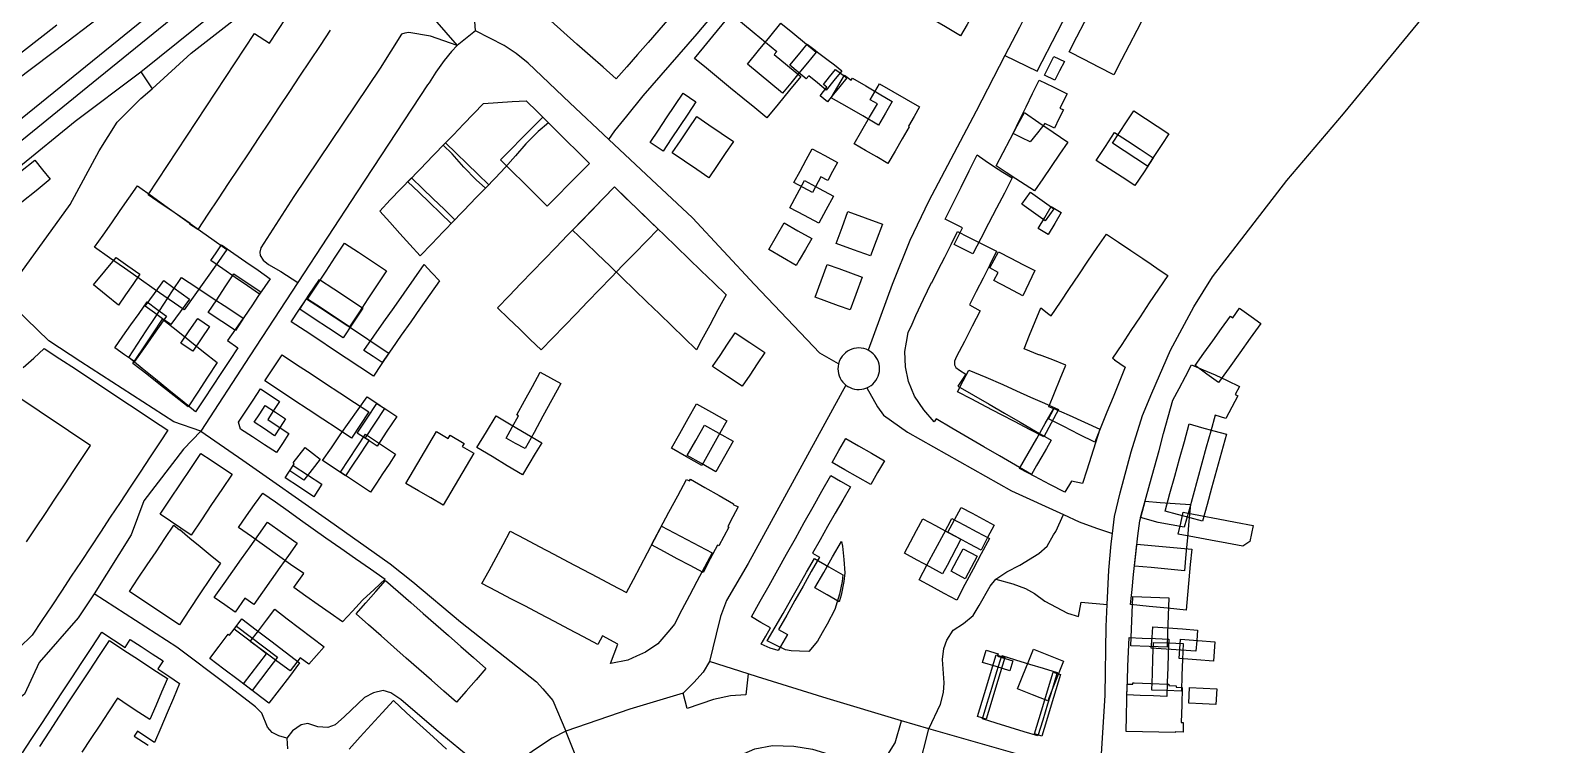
# Model space of a CAD drawing. Header units: metres. Extents: x 2526939 to 2528079, y 1150869 to 1152142.
# Drawn here: x 2527670.6 to 2528079, y 1151519.1 to 1151710.4 of the extents above; entities that cross this region are included whole.
import ezdxf

# ---------------------------------------------------------------- set-up
doc = ezdxf.new("R2010")
doc.units = ezdxf.units.M
for name, color, linetype in [('Buildings', 7, 'Continuous'), ('Rail', 7, 'Continuous'), ('Roads', 7, 'Continuous')]:
    doc.layers.add(name, color=color, linetype=linetype)

msp = doc.modelspace()

# ---------------------------------------------------------------- linework, layer by layer
at = {"layer": 'Buildings'}
for points in [[(2527841.672, 1151713.709), (2527838.828, 1151710.444), (2527835.985, 1151707.178), (2527833.141, 1151703.913), (2527830.298, 1151700.647), (2527827.454, 1151697.382), (2527823.948, 1151700.498), (2527820.443, 1151703.613), (2527816.937, 1151706.729), (2527813.431, 1151709.845), (2527809.926, 1151712.96), (2527806.42, 1151716.076), (2527809.8, 1151718.841), (2527813.18, 1151721.607), (2527816.559, 1151724.372), (2527819.939, 1151727.138), (2527823.319, 1151729.903), (2527826.99, 1151726.664), (2527830.66, 1151723.425), (2527834.331, 1151720.187), (2527838.001, 1151716.948), (2527841.672, 1151713.709)], [(2527924.828, 1151717.926), (2527923.112, 1151714.939), (2527921.396, 1151711.952), (2527919.68, 1151708.965), (2527915.626, 1151711.294), (2527911.572, 1151713.622), (2527907.519, 1151715.951), (2527903.465, 1151718.279), (2527899.411, 1151720.608), (2527901.127, 1151723.595), (2527902.843, 1151726.582), (2527904.559, 1151729.569), (2527908.613, 1151727.24), (2527912.667, 1151724.912), (2527916.72, 1151722.583), (2527920.774, 1151720.255), (2527924.828, 1151717.926)], [(2527968.889, 1151714.348), (2527966.84, 1151710.384), (2527964.791, 1151706.419), (2527962.742, 1151702.454), (2527960.693, 1151698.49), (2527956.719, 1151700.544), (2527952.744, 1151702.597), (2527948.77, 1151704.651), (2527950.819, 1151708.616), (2527952.868, 1151712.581), (2527954.916, 1151716.545), (2527956.965, 1151720.51), (2527960.94, 1151718.456), (2527964.914, 1151716.402), (2527968.889, 1151714.348)], [(2527876.881, 1151698.028), (2527873.842, 1151694.339), (2527870.803, 1151690.649), (2527867.764, 1151686.96), (2527864.54, 1151689.616), (2527861.316, 1151692.272), (2527858.092, 1151694.928), (2527854.868, 1151697.584), (2527851.644, 1151700.24), (2527848.42, 1151702.896), (2527850.874, 1151705.874), (2527853.327, 1151708.853), (2527855.781, 1151711.831), (2527858.234, 1151714.809), (2527861.29, 1151712.291), (2527864.347, 1151709.774), (2527867.403, 1151707.256), (2527870.459, 1151704.738), (2527869.763, 1151703.893), (2527873.322, 1151700.961), (2527876.881, 1151698.028)], [(2527876.391, 1151698.916), (2527874.2, 1151696.26), (2527872.009, 1151693.603), (2527868.865, 1151696.193), (2527865.722, 1151698.783), (2527862.578, 1151701.373), (2527865.575, 1151705.012), (2527868.572, 1151708.65), (2527871.569, 1151712.289), (2527874.714, 1151709.699), (2527877.858, 1151707.108), (2527881.003, 1151704.518), (2527878.697, 1151701.717), (2527876.391, 1151698.916)], [(2527873.955, 1151701.033), (2527876.285, 1151703.862), (2527878.615, 1151706.69), (2527880.704, 1151705.086), (2527881.355, 1151704.55), (2527883.855, 1151702.668), (2527885.874, 1151701.119), (2527887.893, 1151699.57), (2527885.768, 1151696.982), (2527883.643, 1151694.394), (2527881.318, 1151696.313), (2527878.993, 1151698.231), (2527878.33, 1151697.428), (2527876.143, 1151699.23), (2527873.955, 1151701.033)], [(2527947.463, 1151702.024), (2527946.201, 1151699.525), (2527944.939, 1151697.026), (2527942.164, 1151698.429), (2527943.427, 1151700.928), (2527944.689, 1151703.426), (2527947.463, 1151702.024)], [(2527887.318, 1151695.329), (2527885.672, 1151693.302), (2527884.026, 1151691.274), (2527882.04, 1151692.884), (2527883.889, 1151695.164), (2527882.965, 1151695.928), (2527884.584, 1151697.924), (2527886.203, 1151699.92), (2527889.184, 1151697.633), (2527887.318, 1151695.329)], [(2527890.011, 1151697.318), (2527890.344, 1151697.058), (2527890.721, 1151697.55), (2527894.277, 1151695.488), (2527897.833, 1151693.427), (2527901.389, 1151691.365), (2527899.548, 1151688.189), (2527897.706, 1151685.013), (2527893.488, 1151687.459), (2527889.269, 1151689.904), (2527885.051, 1151692.35), (2527886.811, 1151695.385), (2527888.57, 1151698.419), (2527890.011, 1151697.318)], [(2527947.199, 1151689.085), (2527946.019, 1151686.659), (2527944.838, 1151684.233), (2527944.146, 1151684.57), (2527942.229, 1151685.458), (2527940.291, 1151682.973), (2527938.352, 1151680.488), (2527936.032, 1151681.617), (2527933.712, 1151682.745), (2527935.454, 1151686.327), (2527937.196, 1151689.908), (2527938.938, 1151693.49), (2527940.68, 1151697.071), (2527944.43, 1151695.248), (2527948.179, 1151693.424), (2527946.285, 1151689.529), (2527947.199, 1151689.085)], [(2527848.796, 1151691.243), (2527846.591, 1151687.939), (2527844.386, 1151684.634), (2527842.18, 1151681.329), (2527839.975, 1151678.025), (2527836.519, 1151680.333), (2527838.724, 1151683.637), (2527840.93, 1151686.941), (2527843.135, 1151690.245), (2527845.34, 1151693.549), (2527848.796, 1151691.243)], [(2527905.916, 1151684.589), (2527904.016, 1151681.312), (2527902.115, 1151678.035), (2527900.215, 1151674.758), (2527897.203, 1151676.505), (2527894.19, 1151678.251), (2527891.178, 1151679.998), (2527893.245, 1151683.563), (2527895.312, 1151687.129), (2527897.379, 1151690.694), (2527895.494, 1151691.788), (2527897.996, 1151696.104), (2527901.568, 1151694.033), (2527905.141, 1151691.961), (2527908.713, 1151689.89), (2527907.212, 1151687.3), (2527905.71, 1151684.709), (2527905.916, 1151684.589)], [(2527797.716, 1151673.614), (2527795.067, 1151670.872), (2527792.418, 1151668.13), (2527789.963, 1151670.344), (2527786.609, 1151673.753), (2527783.485, 1151677.324), (2527781.124, 1151679.645), (2527783.817, 1151682.435), (2527786.509, 1151685.225), (2527789.202, 1151688.015), (2527791.894, 1151690.805), (2527795.713, 1151691.048), (2527799.532, 1151691.292), (2527803.351, 1151691.535), (2527806.317, 1151688.586), (2527809.283, 1151685.636), (2527806.546, 1151683.258), (2527803.278, 1151679.973), (2527800.497, 1151676.794), (2527797.716, 1151673.614)], [(2527975.42, 1151682.69), (2527973.533, 1151679.797), (2527971.647, 1151676.903), (2527969.76, 1151674.01), (2527966.632, 1151676.049), (2527963.503, 1151678.089), (2527960.375, 1151680.128), (2527962.261, 1151683.022), (2527964.148, 1151685.915), (2527966.034, 1151688.809), (2527969.163, 1151686.769), (2527972.291, 1151684.73), (2527975.42, 1151682.69)], [(2527820.274, 1151674.706), (2527817.436, 1151671.853), (2527814.599, 1151669), (2527811.761, 1151666.146), (2527808.923, 1151663.293), (2527805.8, 1151666.398), (2527802.677, 1151669.504), (2527799.554, 1151672.609), (2527796.431, 1151675.714), (2527799.269, 1151678.568), (2527802.107, 1151681.422), (2527804.945, 1151684.275), (2527807.783, 1151687.129), (2527810.906, 1151684.023), (2527814.029, 1151680.918), (2527817.151, 1151677.812), (2527820.274, 1151674.706)], [(2527858.841, 1151680.66), (2527856.65, 1151677.412), (2527854.46, 1151674.163), (2527852.269, 1151670.915), (2527848.994, 1151673.124), (2527845.718, 1151675.334), (2527842.443, 1151677.543), (2527844.633, 1151680.791), (2527846.824, 1151684.04), (2527849.014, 1151687.288), (2527852.29, 1151685.079), (2527855.565, 1151682.869), (2527858.841, 1151680.66)], [(2527948.354, 1151680.453), (2527946.123, 1151677.184), (2527943.892, 1151673.915), (2527941.661, 1151670.646), (2527939.43, 1151667.377), (2527936.954, 1151669.007), (2527934.477, 1151670.637), (2527931.852, 1151672.35), (2527929.226, 1151674.063), (2527931.106, 1151677.634), (2527932.987, 1151681.206), (2527934.867, 1151684.777), (2527936.747, 1151688.348), (2527940.616, 1151685.716), (2527944.485, 1151683.085), (2527948.354, 1151680.453)], [(2527971.245, 1151676.286), (2527968.8, 1151672.536), (2527966.355, 1151668.786), (2527962.912, 1151671.03), (2527959.469, 1151673.275), (2527956.026, 1151675.519), (2527958.471, 1151679.27), (2527960.916, 1151683.02), (2527964.359, 1151680.775), (2527967.802, 1151678.531), (2527971.245, 1151676.286)], [(2527793.306, 1151669.051), (2527789.961, 1151665.585), (2527786.616, 1151662.12), (2527783.271, 1151658.654), (2527780.371, 1151661.453), (2527777.471, 1151664.252), (2527774.57, 1151667.051), (2527771.67, 1151669.85), (2527775.015, 1151673.316), (2527778.36, 1151676.782), (2527781.705, 1151680.248), (2527784.605, 1151677.449), (2527787.506, 1151674.649), (2527790.406, 1151671.85), (2527793.306, 1151669.051)], [(2527886.724, 1151675.006), (2527885.409, 1151672.572), (2527884.094, 1151670.139), (2527882.256, 1151671.131), (2527879.999, 1151666.954), (2527877.519, 1151668.295), (2527875.038, 1151669.636), (2527876.667, 1151672.651), (2527878.296, 1151675.665), (2527879.925, 1151678.68), (2527883.325, 1151676.843), (2527886.724, 1151675.006)], [(2527933.529, 1151670.891), (2527931.416, 1151666.817), (2527929.303, 1151662.744), (2527927.189, 1151658.67), (2527925.076, 1151654.597), (2527922.963, 1151650.523), (2527920.462, 1151651.762), (2527917.961, 1151653), (2527920.21, 1151657.444), (2527917.864, 1151658.607), (2527915.518, 1151659.769), (2527917.659, 1151664.091), (2527919.799, 1151668.413), (2527921.939, 1151672.734), (2527924.08, 1151677.056), (2527926.278, 1151675.529), (2527928.475, 1151674.001), (2527931.002, 1151672.446), (2527933.529, 1151670.891)], [(2527675.873, 1151670.499), (2527672.068, 1151667.426), (2527668.263, 1151664.353), (2527664.459, 1151661.279), (2527660.654, 1151658.206), (2527658.587, 1151660.765), (2527656.52, 1151663.324), (2527660.325, 1151666.397), (2527664.13, 1151669.471), (2527667.934, 1151672.544), (2527671.739, 1151675.617), (2527673.806, 1151673.058), (2527675.873, 1151670.499)], [(2527723.151, 1151651.656), (2527720.29, 1151647.615), (2527717.428, 1151643.573), (2527714.567, 1151639.531), (2527711.705, 1151635.49), (2527707.706, 1151638.287), (2527703.708, 1151641.085), (2527699.709, 1151643.883), (2527695.71, 1151646.68), (2527691.712, 1151649.478), (2527687.713, 1151652.275), (2527690.015, 1151655.568), (2527692.317, 1151658.86), (2527694.618, 1151662.153), (2527696.92, 1151665.445), (2527699.222, 1151668.738), (2527703.21, 1151665.891), (2527707.198, 1151663.044), (2527711.186, 1151660.197), (2527715.175, 1151657.35), (2527719.163, 1151654.503), (2527723.151, 1151651.656)], [(2527784.239, 1151659.655), (2527781.128, 1151656.432), (2527778.017, 1151653.209), (2527774.906, 1151649.986), (2527772.202, 1151652.988), (2527769.498, 1151655.991), (2527766.794, 1151658.993), (2527764.09, 1151661.995), (2527766.939, 1151664.948), (2527769.789, 1151667.9), (2527772.638, 1151670.853), (2527775.538, 1151668.054), (2527778.439, 1151665.254), (2527781.339, 1151662.455), (2527784.239, 1151659.655)], [(2527838.65, 1151657.169), (2527835.519, 1151653.928), (2527832.389, 1151650.687), (2527829.258, 1151647.447), (2527826.127, 1151644.206), (2527822.997, 1151640.965), (2527819.866, 1151637.724), (2527816.735, 1151634.483), (2527813.604, 1151631.243), (2527810.474, 1151628.002), (2527807.343, 1151624.761), (2527804.42, 1151627.585), (2527801.497, 1151630.409), (2527798.573, 1151633.232), (2527795.65, 1151636.056), (2527798.781, 1151639.297), (2527801.912, 1151642.538), (2527805.042, 1151645.778), (2527808.173, 1151649.019), (2527811.304, 1151652.26), (2527814.435, 1151655.501), (2527817.566, 1151658.742), (2527820.696, 1151661.982), (2527823.827, 1151665.223), (2527826.958, 1151668.464), (2527829.881, 1151665.64), (2527832.804, 1151662.817), (2527835.727, 1151659.993), (2527838.65, 1151657.169)], [(2527850.325, 1151627.365), (2527848.958, 1151624.828), (2527845.64, 1151628.034), (2527842.321, 1151631.24), (2527839.003, 1151634.445), (2527835.684, 1151637.651), (2527832.366, 1151640.857), (2527829.047, 1151644.063), (2527825.728, 1151647.269), (2527822.41, 1151650.474), (2527819.092, 1151653.68), (2527815.773, 1151656.886), (2527818.569, 1151659.781), (2527821.366, 1151662.675), (2527824.162, 1151665.57), (2527826.958, 1151668.464), (2527830.283, 1151665.252), (2527833.609, 1151662.039), (2527836.934, 1151658.827), (2527840.259, 1151655.615), (2527843.585, 1151652.402), (2527846.91, 1151649.19), (2527850.235, 1151645.978), (2527853.561, 1151642.765), (2527856.886, 1151639.553), (2527854.699, 1151635.49), (2527852.512, 1151631.428), (2527850.325, 1151627.365)], [(2527883.625, 1151662.234), (2527881.714, 1151658.698), (2527877.847, 1151660.787), (2527873.98, 1151662.876), (2527875.947, 1151666.516), (2527877.913, 1151670.155), (2527881.78, 1151668.066), (2527885.646, 1151665.976), (2527883.625, 1151662.234)], [(2527936.12, 1151663.804), (2527938.421, 1151667.029), (2527941.516, 1151664.822), (2527944.61, 1151662.614), (2527942.31, 1151659.389), (2527939.215, 1151661.597), (2527936.12, 1151663.804)], [(2527897.063, 1151653.964), (2527895.588, 1151649.948), (2527890.976, 1151651.639), (2527886.363, 1151653.33), (2527887.93, 1151657.603), (2527889.496, 1151661.875), (2527894.109, 1151660.184), (2527898.721, 1151658.493), (2527897.063, 1151653.964)], [(2527946.621, 1151661.581), (2527944.876, 1151658.664), (2527943.13, 1151655.746), (2527940.474, 1151657.336), (2527942.219, 1151660.254), (2527943.965, 1151663.171), (2527946.621, 1151661.581)], [(2527876.459, 1151648.834), (2527875.641, 1151647.42), (2527871.969, 1151649.54), (2527868.298, 1151651.66), (2527870.371, 1151655.251), (2527872.444, 1151658.841), (2527876.116, 1151656.722), (2527879.788, 1151654.603), (2527878.123, 1151651.719), (2527876.459, 1151648.834)], [(2527929.319, 1151651.195), (2527927.508, 1151647.614), (2527925.697, 1151644.033), (2527923.885, 1151640.452), (2527922.074, 1151636.871), (2527924.888, 1151635.231), (2527922.796, 1151631.153), (2527920.705, 1151627.074), (2527918.613, 1151622.996), (2527918.075, 1151621.759), (2527918.008, 1151620.771), (2527918.376, 1151620.031), (2527919.384, 1151619.329), (2527921.061, 1151618.278), (2527918.956, 1151615.107), (2527923.121, 1151612.685), (2527927.286, 1151610.262), (2527931.451, 1151607.84), (2527935.615, 1151605.418), (2527939.78, 1151602.995), (2527943.945, 1151600.573), (2527942.686, 1151598.408), (2527941.426, 1151596.243), (2527940.026, 1151593.835), (2527938.625, 1151591.426), (2527934.37, 1151593.901), (2527930.114, 1151596.376), (2527925.859, 1151598.851), (2527921.604, 1151601.327), (2527917.348, 1151603.802), (2527913.093, 1151606.277), (2527912.604, 1151605.54), (2527909.819, 1151608.705), (2527907.336, 1151612.401), (2527905.76, 1151616.276), (2527904.921, 1151620.261), (2527904.721, 1151624.319), (2527905.192, 1151626.862), (2527905.663, 1151629.406), (2527906.66, 1151631.699), (2527907.658, 1151633.991), (2527909.771, 1151638.401), (2527911.883, 1151642.81), (2527911.95, 1151642.771), (2527913.682, 1151646.197), (2527915.415, 1151649.623), (2527917.147, 1151653.048), (2527918.879, 1151656.474), (2527921.582, 1151655.107), (2527924.285, 1151653.74), (2527926.802, 1151652.468), (2527929.319, 1151651.195)], [(2527734.803, 1151643.856), (2527733.355, 1151641.769), (2527731.908, 1151639.681), (2527728.647, 1151641.942), (2527725.387, 1151644.203), (2527722.126, 1151646.464), (2527718.865, 1151648.725), (2527720.313, 1151650.812), (2527721.76, 1151652.899), (2527725.021, 1151650.638), (2527728.282, 1151648.377), (2527731.542, 1151646.117), (2527734.803, 1151643.856)], [(2527765.909, 1151645.991), (2527763.428, 1151642.242), (2527760.947, 1151638.492), (2527758.465, 1151634.743), (2527755.984, 1151630.993), (2527752.245, 1151633.467), (2527748.507, 1151635.94), (2527744.768, 1151638.414), (2527747.249, 1151642.164), (2527749.729, 1151645.914), (2527752.21, 1151649.664), (2527754.69, 1151653.414), (2527758.43, 1151650.94), (2527762.169, 1151648.465), (2527765.909, 1151645.991)], [(2527975.136, 1151644.746), (2527972.677, 1151641.051), (2527970.217, 1151637.356), (2527967.758, 1151633.661), (2527965.299, 1151629.966), (2527962.839, 1151626.271), (2527960.38, 1151622.576), (2527960.939, 1151622.193), (2527960.914, 1151622.126), (2527963.762, 1151620.147), (2527962.132, 1151616.13), (2527960.503, 1151612.113), (2527958.873, 1151608.096), (2527957.244, 1151604.079), (2527955.614, 1151600.062), (2527951.476, 1151602.146), (2527947.339, 1151604.229), (2527943.201, 1151606.313), (2527944.633, 1151609.04), (2527943.339, 1151609.536), (2527944.86, 1151613.266), (2527946.381, 1151616.996), (2527947.902, 1151620.726), (2527944.362, 1151622.115), (2527940.822, 1151623.504), (2527940.77, 1151623.377), (2527936.666, 1151625.044), (2527938.159, 1151628.721), (2527939.653, 1151632.398), (2527941.146, 1151636.075), (2527943.303, 1151634.367), (2527943.932, 1151633.929), (2527946.396, 1151637.579), (2527948.859, 1151641.229), (2527951.323, 1151644.88), (2527953.787, 1151648.53), (2527956.25, 1151652.18), (2527958.714, 1151655.83), (2527961.974, 1151653.63), (2527965.234, 1151651.429), (2527968.494, 1151649.229), (2527970.679, 1151647.755), (2527972.864, 1151646.28), (2527975.136, 1151644.746)], [(2527699.877, 1151645.069), (2527697.953, 1151642.305), (2527696.028, 1151639.541), (2527694.104, 1151636.777), (2527690.793, 1151639.48), (2527687.482, 1151642.184), (2527690.481, 1151645.854), (2527693.48, 1151649.523), (2527696.679, 1151647.296), (2527699.877, 1151645.069)], [(2527939.598, 1151646.033), (2527937.959, 1151642.635), (2527936.32, 1151639.237), (2527932.463, 1151641.316), (2527928.605, 1151643.395), (2527929.781, 1151645.543), (2527927.525, 1151646.778), (2527929.866, 1151651.054), (2527933.11, 1151649.38), (2527936.354, 1151647.707), (2527939.598, 1151646.033)], [(2527726.101, 1151625.34), (2527723.835, 1151621.914), (2527721.57, 1151618.487), (2527719.304, 1151615.061), (2527717.039, 1151611.634), (2527714.773, 1151608.208), (2527711.193, 1151611.107), (2527707.613, 1151614.007), (2527704.033, 1151616.906), (2527700.453, 1151619.806), (2527696.873, 1151622.705), (2527699.222, 1151626.287), (2527701.572, 1151629.87), (2527703.921, 1151633.452), (2527706.27, 1151637.034), (2527708.62, 1151640.617), (2527710.969, 1151644.199), (2527715.119, 1151641.478), (2527719.27, 1151638.756), (2527723.42, 1151636.035), (2527727.57, 1151633.313), (2527725.447, 1151630.306), (2527723.323, 1151627.299), (2527726.101, 1151625.34)], [(2527732.254, 1151640.346), (2527729.991, 1151636.892), (2527727.728, 1151633.437), (2527725.465, 1151629.983), (2527721.823, 1151632.383), (2527718.181, 1151634.783), (2527720.453, 1151638.231), (2527722.726, 1151641.68), (2527724.998, 1151645.128), (2527728.626, 1151642.737), (2527732.254, 1151640.346)], [(2527780.071, 1151643.298), (2527777.518, 1151639.646), (2527774.965, 1151635.993), (2527772.413, 1151632.341), (2527769.86, 1151628.689), (2527767.307, 1151625.036), (2527764.754, 1151621.384), (2527762.315, 1151622.998), (2527759.875, 1151624.611), (2527762.559, 1151628.451), (2527765.244, 1151632.291), (2527767.928, 1151636.131), (2527770.612, 1151639.971), (2527773.297, 1151643.811), (2527775.981, 1151647.651), (2527778.026, 1151645.475), (2527780.071, 1151643.298)], [(2527891.645, 1151639.625), (2527890.123, 1151635.479), (2527886.977, 1151636.632), (2527883.831, 1151637.786), (2527880.685, 1151638.939), (2527882.292, 1151643.322), (2527883.9, 1151647.706), (2527887.045, 1151646.553), (2527890.191, 1151645.399), (2527893.336, 1151644.246), (2527891.645, 1151639.625)], [(2527713.111, 1151638.4), (2527710.639, 1151634.977), (2527708.166, 1151631.554), (2527705.955, 1151633.152), (2527703.744, 1151634.749), (2527701.314, 1151636.505), (2527703.787, 1151639.928), (2527706.26, 1151643.35), (2527708.69, 1151641.595), (2527710.901, 1151639.998), (2527713.111, 1151638.4)], [(2527759.583, 1151635.978), (2527756.944, 1151631.988), (2527754.304, 1151627.998), (2527750.425, 1151630.564), (2527746.547, 1151633.129), (2527742.668, 1151635.695), (2527745.307, 1151639.685), (2527747.946, 1151643.675), (2527751.825, 1151641.109), (2527755.704, 1151638.544), (2527759.583, 1151635.978)], [(2527707.008, 1151633.836), (2527704.132, 1151629.769), (2527701.257, 1151625.703), (2527698.381, 1151621.636), (2527695.755, 1151623.5), (2527693.128, 1151625.363), (2527695.305, 1151628.427), (2527697.482, 1151631.492), (2527699.659, 1151634.556), (2527701.836, 1151637.62), (2527704.422, 1151635.728), (2527707.008, 1151633.836)], [(2527764.531, 1151620.86), (2527762.455, 1151617.723), (2527758.783, 1151620.152), (2527755.11, 1151622.582), (2527751.438, 1151625.011), (2527747.766, 1151627.44), (2527744.093, 1151629.87), (2527740.421, 1151632.299), (2527742.476, 1151635.405), (2527744.53, 1151638.511), (2527748.202, 1151636.082), (2527751.875, 1151633.652), (2527755.547, 1151631.223), (2527759.219, 1151628.793), (2527762.892, 1151626.364), (2527766.564, 1151623.934), (2527764.531, 1151620.86)], [(2527997.501, 1151633.75), (2528000.094, 1151631.897), (2527997.267, 1151627.939), (2527994.44, 1151623.98), (2527991.612, 1151620.022), (2527988.785, 1151616.063), (2527985.625, 1151618.32), (2527982.465, 1151620.577), (2527984.83, 1151623.888), (2527987.195, 1151627.199), (2527989.56, 1151630.509), (2527991.925, 1151633.82), (2527992.543, 1151633.376), (2527994.393, 1151635.968), (2527997.501, 1151633.75)], [(2527720.527, 1151621.394), (2527717.936, 1151617.44), (2527715.345, 1151613.486), (2527712.754, 1151609.532), (2527709.069, 1151612.437), (2527705.384, 1151615.342), (2527701.699, 1151618.246), (2527698.014, 1151621.151), (2527700.662, 1151625.113), (2527703.31, 1151629.075), (2527705.958, 1151633.037), (2527709.6, 1151630.126), (2527713.243, 1151627.216), (2527716.885, 1151624.305), (2527720.527, 1151621.394)], [(2527718.544, 1151631.019), (2527716.289, 1151627.722), (2527714.033, 1151624.424), (2527712.571, 1151625.423), (2527710.845, 1151626.604), (2527713.101, 1151629.902), (2527715.356, 1151633.199), (2527717.083, 1151632.019), (2527718.544, 1151631.019)], [(2527867.223, 1151624.105), (2527865.212, 1151621.083), (2527863.201, 1151618.06), (2527861.19, 1151615.038), (2527857.23, 1151617.673), (2527853.269, 1151620.308), (2527855.28, 1151623.33), (2527857.29, 1151626.353), (2527859.301, 1151629.375), (2527863.262, 1151626.74), (2527867.223, 1151624.105)], [(2527758.814, 1151604.543), (2527756.579, 1151601.156), (2527752.709, 1151603.707), (2527748.84, 1151606.259), (2527744.97, 1151608.81), (2527741.1, 1151611.361), (2527737.231, 1151613.913), (2527733.361, 1151616.464), (2527735.671, 1151619.967), (2527737.98, 1151623.469), (2527741.85, 1151620.918), (2527745.72, 1151618.366), (2527749.59, 1151615.815), (2527753.459, 1151613.264), (2527757.329, 1151610.712), (2527761.199, 1151608.161), (2527758.814, 1151604.543)], [(2527945.86, 1151608.802), (2527943.936, 1151605.128), (2527942.012, 1151601.453), (2527938.149, 1151603.476), (2527934.286, 1151605.499), (2527930.424, 1151607.522), (2527926.561, 1151609.544), (2527922.698, 1151611.567), (2527918.835, 1151613.59), (2527920.35, 1151616.482), (2527921.864, 1151619.374), (2527926.417, 1151617.437), (2527930.969, 1151615.5), (2527934.692, 1151613.826), (2527938.415, 1151612.151), (2527942.137, 1151610.477), (2527945.86, 1151608.802)], [(2527993.895, 1151612.445), (2527992.282, 1151609.433), (2527990.668, 1151606.42), (2527987.848, 1151607.343), (2527986.667, 1151603.052), (2527985.485, 1151598.761), (2527984.304, 1151594.47), (2527983.123, 1151590.179), (2527981.942, 1151585.888), (2527980.76, 1151581.597), (2527979.579, 1151577.306), (2527976.072, 1151577.946), (2527972.565, 1151578.586), (2527967.881, 1151579.871), (2527969.114, 1151584.367), (2527970.348, 1151588.864), (2527971.581, 1151593.36), (2527972.815, 1151597.856), (2527974.048, 1151602.352), (2527975.282, 1151606.849), (2527976.515, 1151611.345), (2527978.195, 1151614.481), (2527979.876, 1151617.618), (2527981.556, 1151620.754), (2527984.686, 1151619.445), (2527987.815, 1151618.135), (2527991.102, 1151616.578), (2527994.388, 1151615.02), (2527993.201, 1151612.808), (2527993.895, 1151612.445)], [(2527812.615, 1151615.755), (2527810.219, 1151611.399), (2527807.824, 1151607.042), (2527805.429, 1151602.686), (2527803.033, 1151598.329), (2527800.485, 1151599.73), (2527797.936, 1151601.131), (2527799.585, 1151604.129), (2527801.233, 1151607.126), (2527800.794, 1151607.368), (2527802.889, 1151611.178), (2527804.984, 1151614.989), (2527807.079, 1151618.799), (2527809.847, 1151617.277), (2527812.615, 1151615.755)], [(2527738.043, 1151599.698), (2527736.436, 1151597.265), (2527733.242, 1151599.371), (2527730.048, 1151601.478), (2527726.854, 1151603.584), (2527726.32, 1151605.434), (2527728.274, 1151608.397), (2527730.227, 1151611.361), (2527732.181, 1151614.324), (2527734.737, 1151612.639), (2527737.293, 1151610.954), (2527735.693, 1151608.527), (2527734.093, 1151606.099), (2527736.939, 1151604.222), (2527739.786, 1151602.345), (2527738.043, 1151599.698)], [(2527760.523, 1151599.533), (2527758.666, 1151596.717), (2527756.81, 1151593.902), (2527754.953, 1151591.086), (2527751.863, 1151593.123), (2527748.773, 1151595.161), (2527751.158, 1151598.574), (2527753.543, 1151601.988), (2527755.928, 1151605.401), (2527758.313, 1151608.815), (2527760.698, 1151612.228), (2527763.05, 1151610.677), (2527765.403, 1151609.125), (2527762.798, 1151605.175), (2527760.193, 1151601.224), (2527761.245, 1151600.63), (2527760.523, 1151599.533)], [(2527738.898, 1151606.288), (2527737.42, 1151604.046), (2527735.941, 1151601.804), (2527733.223, 1151603.597), (2527730.504, 1151605.389), (2527731.982, 1151607.631), (2527733.46, 1151609.873), (2527736.179, 1151608.081), (2527738.898, 1151606.288)], [(2527768.664, 1151606.976), (2527766.032, 1151602.984), (2527763.4, 1151598.991), (2527760.752, 1151600.738), (2527758.103, 1151602.485), (2527760.735, 1151606.477), (2527763.366, 1151610.469), (2527766.015, 1151608.723), (2527768.664, 1151606.976)], [(2527802.3, 1151591.3), (2527798.25, 1151593.75), (2527794.2, 1151596.2), (2527790.15, 1151598.65), (2527792.7, 1151602.875), (2527795.25, 1151607.1), (2527799.333, 1151604.683), (2527803.417, 1151602.267), (2527807.5, 1151599.85), (2527805.767, 1151597), (2527804.033, 1151594.15), (2527802.3, 1151591.3)], [(2527857.06, 1151605.798), (2527854.82, 1151601.818), (2527852.579, 1151597.839), (2527850.339, 1151593.859), (2527846.276, 1151596.147), (2527842.213, 1151598.434), (2527844.453, 1151602.414), (2527846.693, 1151606.393), (2527848.933, 1151610.373), (2527852.997, 1151608.086), (2527857.06, 1151605.798)], [(2527956.983, 1151603.544), (2527955.816, 1151599.897), (2527954.649, 1151596.25), (2527953.483, 1151592.603), (2527952.316, 1151588.956), (2527949.364, 1151589.658), (2527947.618, 1151586.661), (2527943.576, 1151588.764), (2527939.533, 1151590.866), (2527935.491, 1151592.969), (2527937.779, 1151597.009), (2527940.068, 1151601.05), (2527942.356, 1151605.09), (2527944.644, 1151609.13), (2527948.757, 1151607.268), (2527952.87, 1151605.406), (2527956.983, 1151603.544)], [(2527782.025, 1151601.326), (2527782.456, 1151601.074), (2527782.939, 1151601.899), (2527786.681, 1151599.709), (2527786.199, 1151598.884), (2527789.28, 1151597.079), (2527787.244, 1151593.6), (2527785.207, 1151590.12), (2527783.171, 1151586.64), (2527781.134, 1151583.161), (2527777.796, 1151585.115), (2527774.457, 1151587.07), (2527771.119, 1151589.024), (2527773.156, 1151592.503), (2527775.193, 1151595.983), (2527777.229, 1151599.462), (2527779.266, 1151602.941), (2527782.025, 1151601.326)], [(2527858.73, 1151600.314), (2527856.434, 1151596.235), (2527854.138, 1151592.156), (2527850.3, 1151594.316), (2527846.461, 1151596.476), (2527848.758, 1151600.555), (2527851.054, 1151604.634), (2527854.892, 1151602.474), (2527858.73, 1151600.314)], [(2527986.901, 1151587.781), (2527985.679, 1151583.327), (2527984.456, 1151578.873), (2527981.129, 1151579.785), (2527977.803, 1151580.698), (2527974.476, 1151581.61), (2527975.756, 1151586.277), (2527977.037, 1151590.944), (2527978.317, 1151595.61), (2527979.598, 1151600.277), (2527980.878, 1151604.944), (2527984.205, 1151604.031), (2527987.531, 1151603.119), (2527990.858, 1151602.206), (2527989.539, 1151597.398), (2527988.22, 1151592.589), (2527986.901, 1151587.781)], [(2527764.886, 1151591.569), (2527763.27, 1151589.119), (2527761.654, 1151586.668), (2527757.606, 1151589.337), (2527753.558, 1151592.006), (2527755.791, 1151595.393), (2527758.023, 1151598.781), (2527760.256, 1151602.168), (2527764.305, 1151599.499), (2527768.354, 1151596.829), (2527766.62, 1151594.199), (2527764.886, 1151591.569)], [(2527899.261, 1151595.105), (2527897.432, 1151591.91), (2527895.604, 1151588.715), (2527892.152, 1151590.691), (2527888.7, 1151592.667), (2527885.248, 1151594.643), (2527887.077, 1151597.839), (2527888.905, 1151601.034), (2527892.357, 1151599.058), (2527895.809, 1151597.081), (2527899.261, 1151595.105)], [(2527724.54, 1151591.489), (2527721.809, 1151587.409), (2527719.078, 1151583.329), (2527716.346, 1151579.249), (2527713.615, 1151575.169), (2527710.838, 1151577.027), (2527708.062, 1151578.886), (2527705.285, 1151580.744), (2527708.016, 1151584.824), (2527710.747, 1151588.905), (2527713.478, 1151592.985), (2527716.209, 1151597.065), (2527718.986, 1151595.206), (2527721.763, 1151593.348), (2527724.54, 1151591.489)], [(2527748.148, 1151595.525), (2527745.968, 1151592.727), (2527743.788, 1151589.929), (2527740.015, 1151592.415), (2527741.223, 1151594.246), (2527740.905, 1151594.515), (2527742.519, 1151596.585), (2527744.133, 1151598.655), (2527746.141, 1151597.09), (2527748.148, 1151595.525)], [(2527747.525, 1151587.095), (2527746.439, 1151585.449), (2527742.6, 1151587.98), (2527738.76, 1151590.511), (2527740.963, 1151593.853), (2527744.802, 1151591.322), (2527748.641, 1151588.79), (2527747.525, 1151587.095)], [(2527873.275, 1151548.519), (2527870.838, 1151544.26), (2527868.675, 1151544.859), (2527866.233, 1151545.906), (2527867.501, 1151548.12), (2527868.768, 1151550.334), (2527866.212, 1151551.787), (2527863.655, 1151553.24), (2527866.013, 1151557.451), (2527868.372, 1151561.661), (2527870.73, 1151565.872), (2527873.088, 1151570.082), (2527875.447, 1151574.293), (2527877.805, 1151578.503), (2527880.163, 1151582.714), (2527882.522, 1151586.924), (2527884.88, 1151591.135), (2527887.518, 1151589.626), (2527890.155, 1151588.116), (2527888.122, 1151584.564), (2527886.088, 1151581.011), (2527884.055, 1151577.459), (2527882.021, 1151573.906), (2527879.988, 1151570.354), (2527881.875, 1151569.273), (2527879.684, 1151565.392), (2527877.493, 1151561.511), (2527875.301, 1151557.63), (2527873.11, 1151553.749), (2527870.919, 1151549.868), (2527873.275, 1151548.519)], [(2527847.317, 1151590.154), (2527851.176, 1151587.964), (2527855.035, 1151585.775), (2527858.894, 1151583.585), (2527858.802, 1151583.397), (2527860.088, 1151582.71), (2527858.692, 1151580.099), (2527857.296, 1151577.487), (2527857.599, 1151577.31), (2527856.251, 1151574.787), (2527854.902, 1151572.264), (2527854.594, 1151572.433), (2527852.648, 1151568.792), (2527850.701, 1151565.151), (2527847.244, 1151566.999), (2527843.786, 1151568.847), (2527840.329, 1151570.695), (2527836.871, 1151572.543), (2527839.218, 1151576.933), (2527841.564, 1151581.323), (2527843.91, 1151585.713), (2527846.257, 1151590.103), (2527847.06, 1151589.674), (2527847.317, 1151590.154)], [(2527759.471, 1151557.713), (2527756.784, 1151554.817), (2527754.097, 1151551.921), (2527750.848, 1151554.222), (2527747.599, 1151556.523), (2527744.35, 1151558.823), (2527741.101, 1151561.124), (2527743.744, 1151564.856), (2527740.246, 1151567.333), (2527736.748, 1151569.81), (2527733.249, 1151572.288), (2527729.751, 1151574.765), (2527726.253, 1151577.242), (2527728.426, 1151580.31), (2527730.599, 1151583.378), (2527732.772, 1151586.446), (2527736.154, 1151584.051), (2527739.537, 1151581.656), (2527742.919, 1151579.261), (2527746.302, 1151576.866), (2527749.684, 1151574.471), (2527753.657, 1151571.684), (2527757.631, 1151568.898), (2527761.604, 1151566.111), (2527765.577, 1151563.324), (2527762.579, 1151560.58), (2527759.582, 1151557.836), (2527759.471, 1151557.713)], [(2527928.706, 1151577.849), (2527926.925, 1151574.512), (2527925.145, 1151571.174), (2527922.178, 1151572.756), (2527919.212, 1151574.338), (2527916.245, 1151575.92), (2527918.026, 1151579.259), (2527919.806, 1151582.598), (2527922.773, 1151581.015), (2527925.739, 1151579.432), (2527928.706, 1151577.849)], [(2527981.211, 1151583.326), (2527980.818, 1151578.902), (2527980.426, 1151574.479), (2527980.034, 1151570.055), (2527979.641, 1151565.631), (2527975.179, 1151566.049), (2527970.716, 1151566.466), (2527966.254, 1151566.884), (2527966.719, 1151570.906), (2527967.185, 1151574.928), (2527967.65, 1151578.95), (2527968.393, 1151581.602), (2527969.136, 1151584.254), (2527973.161, 1151583.945), (2527977.186, 1151583.635), (2527981.211, 1151583.326)], [(2527742, 1151573.006), (2527739.677, 1151569.725), (2527737.354, 1151566.445), (2527735.031, 1151563.164), (2527732.708, 1151559.884), (2527730.385, 1151556.603), (2527728.018, 1151558.279), (2527725.361, 1151554.526), (2527722.583, 1151556.494), (2527719.804, 1151558.461), (2527722.46, 1151562.214), (2527724.783, 1151565.495), (2527727.106, 1151568.776), (2527729.43, 1151572.056), (2527731.753, 1151575.337), (2527734.076, 1151578.618), (2527738.038, 1151575.812), (2527742, 1151573.006)], [(2527917.228, 1151569.284), (2527916.038, 1151567.058), (2527914.848, 1151564.831), (2527911.439, 1151566.65), (2527908.029, 1151568.469), (2527904.62, 1151570.288), (2527906.262, 1151573.366), (2527907.904, 1151576.445), (2527909.546, 1151579.523), (2527912.956, 1151577.704), (2527916.365, 1151575.884), (2527919.775, 1151574.065), (2527918.502, 1151571.675), (2527917.228, 1151569.284)], [(2527927.419, 1151574.263), (2527925.22, 1151570.141), (2527923.021, 1151566.019), (2527920.822, 1151561.896), (2527918.623, 1151557.774), (2527915.266, 1151559.565), (2527911.908, 1151561.357), (2527908.551, 1151563.148), (2527910.75, 1151567.27), (2527912.95, 1151571.392), (2527915.149, 1151575.514), (2527917.348, 1151579.636), (2527920.705, 1151577.845), (2527924.062, 1151576.054), (2527927.419, 1151574.263)], [(2527997.119, 1151573.419), (2527995.265, 1151572.248), (2527990.942, 1151573.037), (2527986.62, 1151573.826), (2527982.297, 1151574.615), (2527977.974, 1151575.404), (2527978.632, 1151578.357), (2527979.289, 1151581.31), (2527983.965, 1151580.412), (2527988.64, 1151579.513), (2527993.316, 1151578.614), (2527997.991, 1151577.716), (2527997.119, 1151573.419)], [(2527708.944, 1151577.853), (2527710.508, 1151576.575), (2527710.589, 1151576.696), (2527713.268, 1151574.32), (2527715.989, 1151572.097), (2527718.709, 1151569.873), (2527721.43, 1151567.65), (2527718.684, 1151563.52), (2527715.937, 1151559.391), (2527713.191, 1151555.261), (2527710.444, 1151551.131), (2527707.101, 1151553.359), (2527703.759, 1151555.588), (2527700.416, 1151557.816), (2527697.073, 1151560.044), (2527699.447, 1151563.606), (2527701.821, 1151567.168), (2527704.196, 1151570.729), (2527706.57, 1151574.291), (2527708.944, 1151577.853)], [(2527853.096, 1151570.426), (2527851.079, 1151566.603), (2527849.062, 1151562.78), (2527847.044, 1151558.956), (2527845.027, 1151555.133), (2527843.01, 1151551.31), (2527841.83, 1151549.746), (2527838.626, 1151546.068), (2527835.295, 1151543.774), (2527832.905, 1151542.708), (2527830.515, 1151541.643), (2527826.044, 1151540.738), (2527825.889, 1151540.747), (2527826.867, 1151543.355), (2527827.845, 1151545.963), (2527823.728, 1151548.184), (2527822.537, 1151545.851), (2527818.656, 1151547.899), (2527814.774, 1151549.947), (2527810.893, 1151551.995), (2527807.011, 1151554.043), (2527803.13, 1151556.09), (2527799.248, 1151558.138), (2527795.366, 1151560.186), (2527791.485, 1151562.234), (2527793.371, 1151565.721), (2527795.258, 1151569.208), (2527797.144, 1151572.694), (2527799.03, 1151576.181), (2527802.923, 1151574.127), (2527806.817, 1151572.073), (2527810.71, 1151570.019), (2527814.604, 1151567.965), (2527818.497, 1151565.91), (2527822.39, 1151563.856), (2527826.284, 1151561.802), (2527830.177, 1151559.748), (2527832.056, 1151563.31), (2527833.935, 1151566.873), (2527835.815, 1151570.435), (2527837.694, 1151573.998), (2527839.573, 1151577.56), (2527842.954, 1151575.776), (2527846.335, 1151573.993), (2527849.715, 1151572.21), (2527853.096, 1151570.426)], [(2527887.679, 1151559.071), (2527887.144, 1151557.315), (2527883.907, 1151559.168), (2527880.669, 1151561.021), (2527883.039, 1151565.162), (2527885.41, 1151569.304), (2527887.78, 1151573.445), (2527888.046, 1151572.191), (2527888.424, 1151568.655), (2527888.71, 1151565.081), (2527888.438, 1151562.711), (2527887.679, 1151559.071)], [(2527922.531, 1151566.501), (2527920.925, 1151563.493), (2527917.183, 1151565.489), (2527918.792, 1151568.505), (2527920.4, 1151571.52), (2527924.143, 1151569.524), (2527922.531, 1151566.501)], [(2527981.584, 1151571.369), (2527981.203, 1151567.288), (2527980.822, 1151563.207), (2527980.44, 1151559.126), (2527980.059, 1151555.045), (2527975.106, 1151555.563), (2527970.153, 1151556.082), (2527965.2, 1151556.6), (2527965.613, 1151560.625), (2527966.025, 1151564.65), (2527966.438, 1151568.675), (2527966.85, 1151572.7), (2527971.761, 1151572.256), (2527976.673, 1151571.813), (2527981.584, 1151571.369)], [(2527881.348, 1151546.769), (2527878.996, 1151543.968), (2527876.513, 1151544.038), (2527874.265, 1151544.178), (2527872.76, 1151544.393), (2527870.337, 1151545.612), (2527867.914, 1151546.83), (2527870.018, 1151550.506), (2527872.122, 1151554.183), (2527874.226, 1151557.859), (2527876.33, 1151561.535), (2527878.434, 1151565.212), (2527880.538, 1151568.888), (2527884.341, 1151566.711), (2527888.144, 1151564.534), (2527887.941, 1151562.781), (2527887.226, 1151559.316), (2527885.984, 1151555.206), (2527883.934, 1151551.266), (2527882.641, 1151549.018), (2527881.348, 1151546.769)], [(2527792.565, 1151539.393), (2527789.927, 1151536.395), (2527787.29, 1151533.398), (2527784.652, 1151530.4), (2527781.292, 1151533.356), (2527777.932, 1151536.312), (2527774.572, 1151539.268), (2527771.212, 1151542.225), (2527767.852, 1151545.181), (2527764.492, 1151548.137), (2527761.132, 1151551.093), (2527757.772, 1151554.049), (2527760.41, 1151557.047), (2527763.047, 1151560.044), (2527765.685, 1151563.042), (2527769.045, 1151560.086), (2527772.405, 1151557.13), (2527775.765, 1151554.174), (2527779.125, 1151551.218), (2527782.485, 1151548.261), (2527785.845, 1151545.305), (2527789.205, 1151542.349), (2527792.565, 1151539.393)], [(2527975.111, 1151548.923), (2527974.973, 1151545.189), (2527970.139, 1151545.366), (2527965.304, 1151545.544), (2527965.466, 1151549.95), (2527965.627, 1151554.355), (2527965.789, 1151558.761), (2527970.624, 1151558.583), (2527975.459, 1151558.405), (2527975.285, 1151553.664), (2527975.111, 1151548.923)], [(2527749.197, 1151545.247), (2527747.162, 1151542.91), (2527745.127, 1151540.573), (2527742.81, 1151542.317), (2527740.147, 1151538.815), (2527736.579, 1151541.429), (2527733.01, 1151544.044), (2527729.442, 1151546.658), (2527731.627, 1151549.532), (2527733.813, 1151552.407), (2527735.998, 1151555.281), (2527739.298, 1151552.773), (2527742.598, 1151550.264), (2527745.897, 1151547.756), (2527749.197, 1151545.247)], [(2527725.701, 1151550.779), (2527729.362, 1151547.996), (2527733.023, 1151545.212), (2527736.684, 1151542.429), (2527734.431, 1151539.465), (2527732.177, 1151536.5), (2527729.924, 1151533.536), (2527726.146, 1151536.408), (2527722.367, 1151539.281), (2527718.589, 1151542.153), (2527721.061, 1151545.402), (2527723.533, 1151548.651), (2527723.874, 1151548.378), (2527725.701, 1151550.779)], [(2527742.643, 1151540.931), (2527739.902, 1151537.327), (2527737.162, 1151533.722), (2527734.421, 1151530.118), (2527731.018, 1151532.706), (2527727.614, 1151535.293), (2527729.668, 1151537.994), (2527731.721, 1151540.695), (2527733.775, 1151543.396), (2527730.883, 1151545.594), (2527727.992, 1151547.792), (2527725.1, 1151549.99), (2527727.161, 1151552.7), (2527731.031, 1151549.758), (2527734.902, 1151546.816), (2527738.773, 1151543.873), (2527742.643, 1151540.931)], [(2527983.106, 1151549.744), (2527982.903, 1151546.902), (2527982.7, 1151544.06), (2527978.715, 1151544.345), (2527974.73, 1151544.629), (2527970.745, 1151544.914), (2527970.948, 1151547.755), (2527971.151, 1151550.596), (2527975.136, 1151550.312), (2527979.121, 1151550.028), (2527983.106, 1151549.744)], [(2527975.451, 1151547.301), (2527975.31, 1151543.462), (2527975.169, 1151539.623), (2527975.027, 1151535.785), (2527974.886, 1151531.946), (2527971.331, 1151532.077), (2527967.776, 1151532.207), (2527964.221, 1151532.338), (2527964.362, 1151536.177), (2527964.503, 1151540.016), (2527964.644, 1151543.855), (2527964.785, 1151547.694), (2527968.34, 1151547.563), (2527971.896, 1151547.432), (2527975.451, 1151547.301)], [(2527979.27, 1151546.118), (2527979.113, 1151541.865), (2527978.957, 1151537.612), (2527978.8, 1151533.359), (2527974.845, 1151533.505), (2527970.89, 1151533.65), (2527971.047, 1151537.903), (2527971.203, 1151542.156), (2527971.36, 1151546.409), (2527975.315, 1151546.264), (2527979.27, 1151546.118)], [(2527987.794, 1151546.614), (2527987.609, 1151544.023), (2527987.424, 1151541.431), (2527982.824, 1151541.76), (2527978.223, 1151542.088), (2527978.408, 1151544.679), (2527978.593, 1151547.27), (2527983.193, 1151546.942), (2527987.794, 1151546.614)], [(2527931.515, 1151542.376), (2527930.258, 1151538.248), (2527929.001, 1151534.121), (2527927.743, 1151529.994), (2527926.486, 1151525.866), (2527924.189, 1151526.565), (2527925.446, 1151530.693), (2527926.704, 1151534.821), (2527927.961, 1151538.948), (2527929.218, 1151543.076), (2527931.515, 1151542.376)], [(2527945.55, 1151538.363), (2527944.256, 1151534.116), (2527942.963, 1151529.869), (2527941.669, 1151525.621), (2527940.375, 1151521.374), (2527936.659, 1151522.506), (2527932.943, 1151523.638), (2527929.226, 1151524.769), (2527925.51, 1151525.901), (2527926.804, 1151530.149), (2527928.097, 1151534.396), (2527929.391, 1151538.644), (2527930.684, 1151542.891), (2527934.401, 1151541.759), (2527938.117, 1151540.627), (2527941.834, 1151539.495), (2527945.55, 1151538.363)], [(2527933.396, 1151540.586), (2527932.865, 1151538.844), (2527929.218, 1151539.954), (2527925.571, 1151541.064), (2527926.56, 1151544.31), (2527929.774, 1151543.328), (2527929.581, 1151542.703), (2527933.661, 1151541.461), (2527933.396, 1151540.586)], [(2527947.254, 1151541.358), (2527945.836, 1151537.823), (2527944.419, 1151534.289), (2527943.001, 1151530.754), (2527938.955, 1151532.377), (2527934.909, 1151533.999), (2527936.326, 1151537.534), (2527937.744, 1151541.068), (2527939.161, 1151544.603), (2527943.208, 1151542.98), (2527947.254, 1151541.358)], [(2527946.455, 1151537.825), (2527945.198, 1151533.697), (2527943.941, 1151529.57), (2527942.683, 1151525.443), (2527941.426, 1151521.315), (2527939.433, 1151521.921), (2527940.69, 1151526.049), (2527941.947, 1151530.177), (2527943.203, 1151534.305), (2527944.46, 1151538.433), (2527946.455, 1151537.825)], [(2527966.178, 1151535.549), (2527970.659, 1151535.384), (2527975.14, 1151535.218), (2527975.444, 1151535.255), (2527975.433, 1151534.889), (2527977.391, 1151534.826), (2527977.38, 1151534.404), (2527978.975, 1151534.373), (2527978.885, 1151529.662), (2527978.794, 1151524.95), (2527979.32, 1151524.94), (2527979.273, 1151522.414), (2527977.153, 1151522.455), (2527977.149, 1151522.289), (2527972.772, 1151522.372), (2527968.396, 1151522.455), (2527964.019, 1151522.538), (2527964.1, 1151526.775), (2527964.18, 1151531.011), (2527964.261, 1151535.248), (2527965.79, 1151535.199), (2527965.796, 1151535.548), (2527966.178, 1151535.549)], [(2527988.28, 1151533.978), (2527988.066, 1151529.761), (2527984.432, 1151529.946), (2527980.799, 1151530.13), (2527981.013, 1151534.346), (2527984.647, 1151534.162), (2527988.28, 1151533.978)]]:
    msp.add_lwpolyline(points, close=True, dxfattribs=at)
for points in [[(2527750.838, 1151710.48), (2527748.109, 1151706.368), (2527745.379, 1151702.255), (2527742.65, 1151698.143), (2527739.921, 1151694.031), (2527737.191, 1151689.918), (2527734.462, 1151685.806), (2527731.733, 1151681.694), (2527729.004, 1151677.582), (2527726.274, 1151673.469), (2527723.545, 1151669.357), (2527720.816, 1151665.245), (2527718.086, 1151661.132), (2527715.357, 1151657.02), (2527713.18, 1151658.464), (2527713.314, 1151658.667), (2527709.569, 1151661.224), (2527705.824, 1151663.781), (2527702.079, 1151666.338), (2527704.669, 1151670.268), (2527707.258, 1151674.198), (2527709.848, 1151678.129), (2527712.438, 1151682.059), (2527715.027, 1151685.989), (2527717.617, 1151689.919), (2527720.206, 1151693.849), (2527722.796, 1151697.779), (2527725.386, 1151701.71), (2527727.975, 1151705.64), (2527730.565, 1151709.57), (2527734.554, 1151706.943), (2527736.787, 1151710.332), (2527739.02, 1151713.72)], [(2527668.647, 1151620.063), (2527671.456, 1151622.614), (2527674.265, 1151625.164), (2527678.422, 1151622.418), (2527682.58, 1151619.673), (2527686.737, 1151616.927), (2527690.895, 1151614.182), (2527695.052, 1151611.436), (2527699.164, 1151608.721), (2527703.275, 1151606.005), (2527707.387, 1151603.29), (2527705.322, 1151600.168), (2527702.632, 1151596.101), (2527699.942, 1151592.035), (2527697.251, 1151587.968), (2527694.561, 1151583.901), (2527691.946, 1151579.948), (2527689.331, 1151575.994), (2527686.716, 1151572.041), (2527684.101, 1151568.088), (2527681.486, 1151564.134), (2527678.871, 1151560.181), (2527676.256, 1151556.228), (2527673.641, 1151552.274), (2527671.026, 1151548.321), (2527671.026, 1151548.321), (2527667.503, 1151545.003)], [(2527669.463, 1151573.326), (2527672.009, 1151577.155), (2527674.555, 1151580.985), (2527677.102, 1151584.815), (2527679.648, 1151588.644), (2527682.194, 1151592.474), (2527683.976, 1151595.155), (2527685.759, 1151597.835), (2527686.62, 1151599.13), (2527682.688, 1151601.769), (2527678.756, 1151604.407), (2527674.825, 1151607.046), (2527670.893, 1151609.685), (2527666.961, 1151612.323)], [(2527668.207, 1151516.56), (2527670.893, 1151520.636), (2527673.58, 1151524.713), (2527676.266, 1151528.79), (2527678.953, 1151532.866), (2527681.639, 1151536.943), (2527684.326, 1151541.02), (2527687.012, 1151545.096), (2527689.699, 1151549.173), (2527689.699, 1151549.173), (2527692.797, 1151547.132), (2527695.894, 1151545.09), (2527697.304, 1151547.229), (2527700.23, 1151545.301), (2527703.157, 1151543.372), (2527706.083, 1151541.444), (2527704.673, 1151539.305), (2527707.594, 1151537.38), (2527710.515, 1151535.455), (2527708.835, 1151531.494), (2527707.154, 1151527.533), (2527705.474, 1151523.571), (2527703.793, 1151519.61), (2527701.504, 1151521.123), (2527699.215, 1151522.635), (2527698.354, 1151521.328), (2527702.059, 1151518.885)], [(2527673.037, 1151518.572), (2527675.707, 1151522.624), (2527678.377, 1151526.676), (2527681.048, 1151530.728), (2527683.718, 1151534.78), (2527686.388, 1151538.832), (2527689.059, 1151542.884), (2527691.729, 1151546.936), (2527695.61, 1151544.379), (2527699.49, 1151541.822), (2527703.371, 1151539.265), (2527707.251, 1151536.708), (2527707.251, 1151536.708), (2527705.673, 1151533.047), (2527704.096, 1151529.385), (2527702.518, 1151525.724), (2527699.626, 1151527.629), (2527696.735, 1151529.535), (2527693.843, 1151531.44), (2527691.472, 1151527.843), (2527689.102, 1151524.246), (2527686.731, 1151520.648), (2527684.361, 1151517.051)], [(2527755.893, 1151517.835), (2527758.857, 1151521.088), (2527761.82, 1151524.341), (2527764.784, 1151527.595), (2527767.748, 1151530.848), (2527771.309, 1151527.596), (2527774.869, 1151524.344), (2527778.43, 1151521.092), (2527781.99, 1151517.84)]]:
    msp.add_lwpolyline(points, dxfattribs=at)
at = {"layer": 'Rail'}
for points in [[(2527746.93, 1151757.735), (2527746.54, 1151757.438), (2527731.023, 1151745.875), (2527680.335, 1151707.27), (2527662.441, 1151693.709), (2527634.923, 1151671.756), (2527607.71, 1151649.581), (2527583.763, 1151629.398), (2527559.408, 1151608.659), (2527531.145, 1151583.925), (2527480.484, 1151539.141), (2527472.93, 1151532.464), (2527458.261, 1151518.949), (2527424.505, 1151488.413), (2527395.675, 1151461.116), (2527375.913, 1151442.141), (2527349.089, 1151415.613), (2527328.43, 1151394.734), (2527279.973, 1151344.09), (2527241.834, 1151302.429)], [(2527750.317, 1151753.542), (2527735.659, 1151741.545), (2527666.456, 1151685.331), (2527652.291, 1151673.578), (2527614.339, 1151642.231), (2527564.002, 1151598.533), (2527503.785, 1151545.499), (2527455.338, 1151502.815), (2527422.391, 1151473.545), (2527378.561, 1151434.253), (2527354.843, 1151412.183), (2527331.473, 1151389.751), (2527291.443, 1151349.6), (2527269.063, 1151326.169), (2527246.329, 1151301.811), (2527226.041, 1151279.084), (2527208.724, 1151258.798), (2527191.204, 1151237.686), (2527173.075, 1151214.986)], [(2527743.558, 1151742.165), (2527687.37, 1151696.388), (2527661.483, 1151675.433), (2527645.889, 1151662.793), (2527624.794, 1151645.16), (2527603.088, 1151626.863), (2527567.834, 1151595.581), (2527542.455, 1151573.252), (2527531.389, 1151563.507), (2527446.376, 1151488.43), (2527406.739, 1151453.601), (2527368.661, 1151418.773), (2527334.043, 1151385.521), (2527305.813, 1151357.19), (2527267.204, 1151316.819), (2527240.014, 1151288.728)], [(2527677.618, 1151711.763), (2527660.483, 1151698.51), (2527634.891, 1151678.5), (2527593.376, 1151644.189), (2527567.569, 1151621.831), (2527544.068, 1151600.991), (2527471.644, 1151537.129), (2527433.921, 1151503.086), (2527398.836, 1151470.33), (2527380.894, 1151453.224), (2527364.301, 1151436.991), (2527329.548, 1151402.436)]]:
    msp.add_lwpolyline(points, dxfattribs=at)
at = {"layer": 'Roads'}
for points in [[(2527931.539, 1151703.668), (2527940.17, 1151699.453), (2527951.114, 1151720.619), (2528001.929, 1151815.313), (2528007.588, 1151810.411), (2528011.046, 1151815.244)], [(2527830.273, 1151687.375), (2527834.7, 1151692.861), (2527849.116, 1151709.481), (2527857.742, 1151719.8), (2527860.396, 1151722.639), (2527861.301, 1151723.193), (2527862.506, 1151723.47), (2527864.675, 1151723.123), (2527866.001, 1151723.4), (2527867.69, 1151724.507), (2527896.763, 1151756.916)], [(2527960.339, 1151575.558), (2527960.875, 1151580.149), (2527962.428, 1151586.5), (2527965.344, 1151597.474), (2527968.4, 1151607.196), (2527970.906, 1151613.166), (2527975.934, 1151624.675), (2527982.151, 1151636.318), (2527987.179, 1151644.388), (2528007.023, 1151670.184), (2528022.236, 1151688.044), (2528079.006, 1151757.194)], [(2527789.721, 1151710.269), (2527789.552, 1151712.837), (2527789.313, 1151715.195), (2527788.892, 1151716.722), (2527787.819, 1151718.451), (2527779.648, 1151728.317), (2527771.393, 1151738.371), (2527767.266, 1151743.028), (2527765.996, 1151744.933), (2527765.361, 1151746.732), (2527764.217, 1151748.124)], [(2527700.114, 1151699.242), (2527754.256, 1151742.886), (2527756.455, 1151740.501)], [(2527703.166, 1151694.748), (2527713.626, 1151704.25), (2527743.788, 1151727.856), (2527746.692, 1151729.8), (2527749.143, 1151730.876), (2527751.746, 1151731.362)], [(2527751.746, 1151731.362), (2527754.774, 1151731.257), (2527757.469, 1151730.215), (2527772.04, 1151721.116), (2527784.826, 1151706.367)], [(2527936.941, 1151714.155), (2527935.429, 1151711.201), (2527931.539, 1151703.668)], [(2527771.916, 1151709.791), (2527770.869, 1151709.674), (2527769.943, 1151709.343), (2527764.21, 1151700.297), (2527741.062, 1151665.85), (2527732.262, 1151652.146), (2527732.005, 1151650.988), (2527732.081, 1151650.037), (2527732.863, 1151648.799), (2527734.276, 1151647.685), (2527737.617, 1151645.751)], [(2527784.826, 1151706.367), (2527777.682, 1151708.814), (2527771.916, 1151709.791)], [(2527789.721, 1151710.269), (2527784.826, 1151706.367)], [(2527825.462, 1151681.152), (2527815.006, 1151690.973), (2527803.818, 1151701.591), (2527800.635, 1151704.184), (2527797.394, 1151706.367), (2527789.721, 1151710.269)], [(2527784.826, 1151706.367), (2527783.365, 1151704.713), (2527781.406, 1151702.302), (2527779.166, 1151699.191), (2527777.377, 1151696.324), (2527776.941, 1151695.796), (2527758.049, 1151667.089), (2527742.17, 1151642.809)], [(2527931.539, 1151703.668), (2527923.811, 1151688.705), (2527911.072, 1151664.572), (2527906.116, 1151654.138), (2527901.375, 1151642.339), (2527894.94, 1151624.695)], [(2527667.457, 1151673.759), (2527682.52, 1151686.024), (2527700.114, 1151699.242)], [(2527700.114, 1151699.242), (2527703.166, 1151694.748)], [(2527681.19, 1151663.759), (2527688.947, 1151678.074), (2527693.814, 1151685.816), (2527700.136, 1151692.1), (2527703.166, 1151694.748)], [(2527825.462, 1151681.152), (2527827.099, 1151683.443), (2527830.273, 1151687.375)], [(2527886.98, 1151621.032), (2527881.968, 1151623.95), (2527864.466, 1151642.315), (2527847.87, 1151660.179), (2527836.875, 1151670.469), (2527825.462, 1151681.152)], [(2527663.374, 1151638.971), (2527681.19, 1151663.759)], [(2527737.617, 1151645.751), (2527742.17, 1151642.809)], [(2527742.17, 1151642.809), (2527729.343, 1151623.194), (2527716.193, 1151603.006)], [(2527675.5, 1151627.178), (2527663.374, 1151638.971)], [(2527716.193, 1151603.006), (2527708.94, 1151605.473), (2527684.058, 1151621.55), (2527675.5, 1151627.178)], [(2527894.94, 1151624.695), (2527894.348, 1151624.956), (2527893.727, 1151625.148), (2527893.088, 1151625.266), (2527892.44, 1151625.308), (2527891.791, 1151625.275), (2527891.102, 1151625.155), (2527890.527, 1151624.985), (2527889.929, 1151624.731), (2527889.364, 1151624.41), (2527888.841, 1151624.025), (2527888.366, 1151623.581), (2527887.946, 1151623.086), (2527887.586, 1151622.545), (2527887.273, 1151621.92), (2527886.98, 1151621.032)], [(2527894.532, 1151614.591), (2527895.134, 1151614.885), (2527895.681, 1151615.236), (2527896.182, 1151615.649), (2527896.633, 1151616.117), (2527896.997, 1151616.593), (2527897.355, 1151617.195), (2527897.6, 1151617.742), (2527897.809, 1151618.41), (2527897.92, 1151618.999), (2527897.969, 1151619.697), (2527897.936, 1151620.346), (2527897.838, 1151620.937), (2527897.662, 1151621.563), (2527897.392, 1151622.208), (2527897.07, 1151622.772), (2527896.717, 1151623.257), (2527896.278, 1151623.736), (2527895.746, 1151624.19), (2527894.94, 1151624.695)], [(2527886.98, 1151621.032), (2527886.864, 1151620.378), (2527886.827, 1151619.73), (2527886.866, 1151619.081), (2527886.98, 1151618.442), (2527887.151, 1151617.867), (2527887.427, 1151617.224), (2527887.726, 1151616.704), (2527888.143, 1151616.142), (2527888.939, 1151615.371)], [(2527888.939, 1151615.371), (2527862.746, 1151567.543), (2527856.99, 1151557.653), (2527855.414, 1151553.376), (2527854.223, 1151548.614), (2527852.397, 1151541.311)], [(2527888.939, 1151615.371), (2527889.462, 1151615.003), (2527890.078, 1151614.673), (2527890.636, 1151614.453), (2527891.263, 1151614.283), (2527891.906, 1151614.188), (2527892.508, 1151614.168), (2527893.206, 1151614.225), (2527893.793, 1151614.344), (2527894.532, 1151614.591)], [(2527894.532, 1151614.591), (2527897.415, 1151609.495), (2527899.04, 1151607.261), (2527905.412, 1151602.751), (2527933.27, 1151587.004), (2527947.201, 1151580.647)], [(2527716.193, 1151603.006), (2527711.559, 1151598.17), (2527700.923, 1151584.359), (2527697.51, 1151575.231), (2527687.616, 1151559.469)], [(2527716.193, 1151603.006), (2527727.434, 1151595.233), (2527750.374, 1151579.2), (2527766.884, 1151567.452), (2527772.996, 1151562.61), (2527785.775, 1151551.895), (2527806.059, 1151535.865), (2527807.776, 1151533.945), (2527810.486, 1151530.832), (2527813.925, 1151522.6)], [(2527945.166, 1151576.17), (2527947.201, 1151580.647)], [(2527947.201, 1151580.647), (2527951.468, 1151578.7), (2527956.031, 1151577.041), (2527960.339, 1151575.558)], [(2527929.096, 1151563.352), (2527932.06, 1151565.324), (2527935.502, 1151567.133), (2527940.617, 1151570.201), (2527942.866, 1151572.227), (2527944.598, 1151575.278)], [(2527944.598, 1151575.278), (2527945.166, 1151576.17)], [(2527958.947, 1151556.569), (2527959.371, 1151565.803), (2527960.016, 1151572.8), (2527960.339, 1151575.558)], [(2527911.146, 1151523.295), (2527914.265, 1151529.896), (2527915.084, 1151533.017), (2527915.281, 1151535.59), (2527914.818, 1151541.83), (2527915.207, 1151544.787), (2527916.024, 1151546.977), (2527917.701, 1151549.66), (2527920.475, 1151551.523), (2527923.01, 1151553.659), (2527924.687, 1151556.343), (2527927.564, 1151561.49), (2527929.096, 1151563.352)], [(2527929.096, 1151563.352), (2527933.628, 1151562.095), (2527937.015, 1151560.837), (2527939.446, 1151559.525), (2527942.21, 1151557.446), (2527948.313, 1151554.273)], [(2527687.616, 1151559.469), (2527683.297, 1151553.032)], [(2527739.222, 1151520.779), (2527737.105, 1151521.375), (2527735.253, 1151522.301), (2527734.062, 1151523.756), (2527732.541, 1151527.46), (2527730.824, 1151529.152), (2527723.041, 1151535.131), (2527709.783, 1151545.14), (2527687.616, 1151559.469)], [(2527948.313, 1151554.273), (2527951.223, 1151553.398)], [(2527951.223, 1151553.398), (2527951.948, 1151557.176), (2527958.947, 1151556.569)], [(2527957.151, 1151512.331), (2527957.704, 1151520.798), (2527958.399, 1151532.326), (2527958.676, 1151550.661), (2527958.947, 1151556.569)], [(2527683.297, 1151553.032), (2527672.854, 1151541.011), (2527668.972, 1151532.541), (2527661.493, 1151526.812), (2527653.095, 1151510.799)], [(2527852.397, 1151541.311), (2527850.73, 1151538.454), (2527848.19, 1151535.676), (2527845.333, 1151532.818)], [(2527862.743, 1151538.03), (2527852.397, 1151541.311)], [(2527862.743, 1151538.03), (2527862.147, 1151532.342)], [(2527903.835, 1151525.394), (2527883.978, 1151531.391), (2527865.279, 1151537.154), (2527862.743, 1151538.03)], [(2527788.349, 1151515.518), (2527779.193, 1151523.008), (2527769.781, 1151531.164), (2527767.069, 1151532.95), (2527765.019, 1151533.546), (2527762.439, 1151532.95), (2527759.991, 1151531.694), (2527754.634, 1151526.6), (2527752.186, 1151524.351), (2527750.202, 1151523.624), (2527747.556, 1151523.822), (2527744.844, 1151524.682), (2527743.058, 1151524.351), (2527740.743, 1151522.698), (2527739.222, 1151520.779)], [(2527845.333, 1151532.818), (2527831.069, 1151528.533), (2527813.925, 1151522.6)], [(2527846.471, 1151528.704), (2527845.333, 1151532.818)], [(2527862.147, 1151532.342), (2527858.046, 1151532.077), (2527853.482, 1151531.085), (2527846.471, 1151528.704)], [(2527859.649, 1151515.799), (2527864.544, 1151517.916), (2527869.306, 1151518.843), (2527874.995, 1151518.578), (2527880.023, 1151517.784), (2527885.314, 1151516.196), (2527891.664, 1151513.948), (2527895.765, 1151513.418), (2527899.336, 1151515.005), (2527902.115, 1151519.504), (2527903.835, 1151525.394)], [(2527911.146, 1151523.295), (2527903.835, 1151525.394)], [(2527813.925, 1151522.6), (2527810.315, 1151520.793), (2527805.288, 1151517.485), (2527800.526, 1151513.98)], [(2527838.663, 1151482.583), (2527834.244, 1151484.362), (2527843.124, 1151501.4), (2527837.56, 1151504.006), (2527838.413, 1151507.506), (2527827.824, 1151512.891), (2527820.812, 1151516.396), (2527817.323, 1151516.567), (2527816.445, 1151516.353), (2527813.925, 1151522.6)], [(2527907.328, 1151509.542), (2527908.441, 1151512.366), (2527911.146, 1151523.295)], [(2527957.151, 1151512.331), (2527940.744, 1151515.339), (2527934.261, 1151516.663), (2527911.146, 1151523.295)], [(2527739.222, 1151520.779), (2527739.42, 1151517.935)]]:
    msp.add_lwpolyline(points, dxfattribs=at)

doc.saveas('drawing.dxf')
